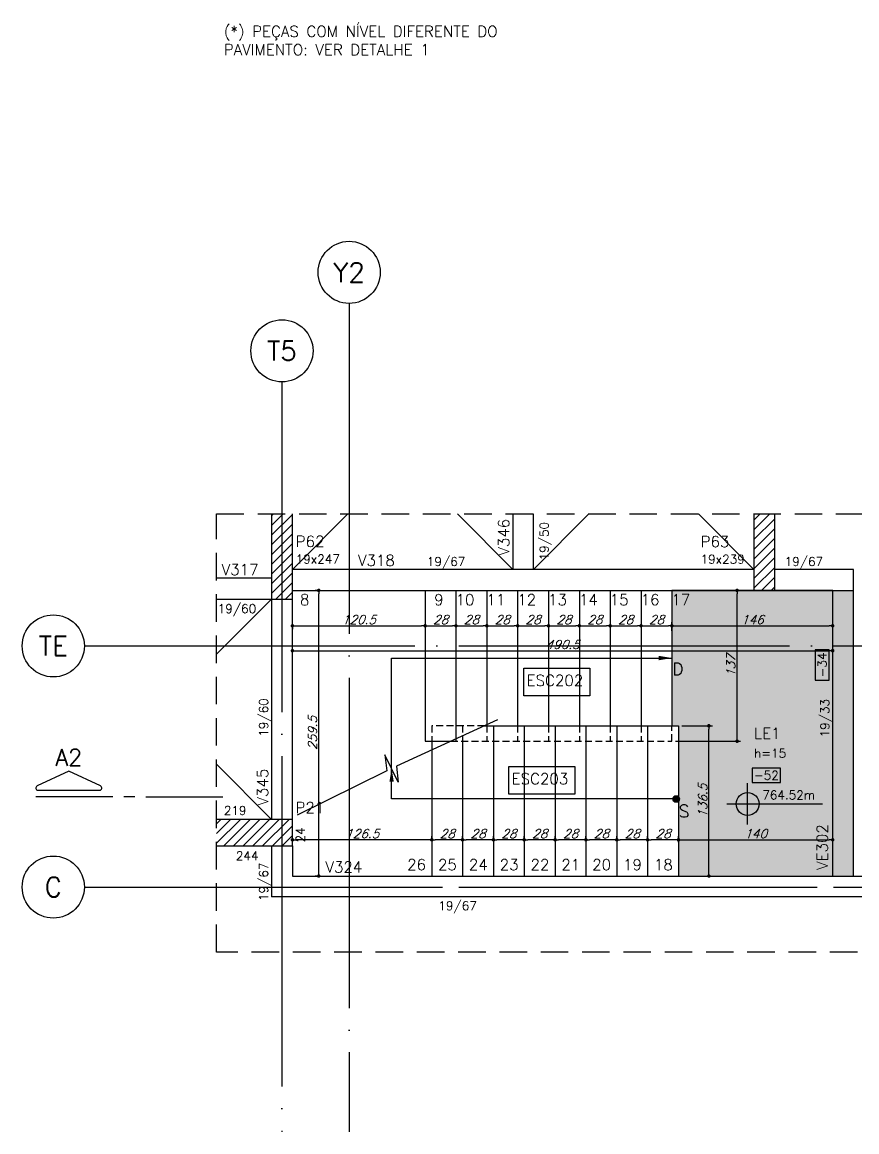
# Model space of a CAD drawing. Extents: x 0 to 6870, y 0 to 4205.
# Drawn here: x 1593 to 2351, y 2094 to 3102 of the extents above; entities that cross this region are included whole.
import ezdxf
from ezdxf.enums import TextEntityAlignment as Align

# ---------------------------------------------------------------- set-up
doc = ezdxf.new("R2010")
doc.units = 0
doc.header["$LTSCALE"] = 50
doc.header["$MEASUREMENT"] = 0
doc.linetypes.add('DASHED', pattern=[0.75, 0.5, -0.25])
doc.linetypes.add('EIXO', pattern=[6.8, 6, -0.4, 0, -0.4])
doc.layers.get('0').update_dxf_attribs({"linetype": 'CONTINUOUS'})
doc.layers.get('DEFPOINTS').update_dxf_attribs({"linetype": 'CONTINUOUS'})
for name, color, linetype in [('F-AUX', 2, 'CONTINUOUS'), ('F-AUX-RED', 1, 'CONTINUOUS'), ('F-CORTE-INDICAÇÃO', 4, 'CONTINUOUS'), ('F-COTAS', 106, 'CONTINUOUS'), ('F-DESNIVEL-7', 40, 'CONTINUOUS'), ('F-EIXO', 12, 'EIXO'), ('F-ESC NUM', 2, 'CONTINUOUS'), ('F-ESC-PROJ', 1, 'CONTINUOUS'), ('F-ESCADAS', 2, 'CONTINUOUS'), ('F-LAJES', 3, 'CONTINUOUS'), ('F-LAJES-DIM', 2, 'CONTINUOUS'), ('F-LAJES-NOME', 4, 'CONTINUOUS'), ('F-LEADER', 1, 'CONTINUOUS'), ('F-NÍVEL-PLANTA', 2, 'CONTINUOUS'), ('F-PILARES-DIM', 172, 'CONTINUOUS'), ('F-PILARES-HACH', 174, 'CONTINUOUS'), ('F-PILARES-NOME', 170, 'CONTINUOUS'), ('F-PILARES-S', 170, 'CONTINUOUS'), ('F-TABELA-NÍVEIS', 1, 'CONTINUOUS'), ('F-TEXTO', 6, 'CONTINUOUS'), ('F-TEXTO ESCADA', 2, 'CONTINUOUS'), ('F-TEXTO-YELLOW', 2, 'CONTINUOUS'), ('F-VIGAS', 3, 'CONTINUOUS'), ('F-VIGAS-DIM', 2, 'CONTINUOUS'), ('F-VIGAS-NOME', 4, 'CONTINUOUS'), ('F-VÃO', 1, 'CONTINUOUS')]:
    doc.layers.add(name, color=color, linetype=linetype)
doc.layers.add('F-DESNIVEL-4', color=7, linetype='CONTINUOUS', true_color=0xc3f1b6)
doc.styles.add('5385-ARQ-PB-BAS-PLA-TER-TORRE-A-106-TXT$0$R60-75', font='romans.shx', dxfattribs={"height": 0.1125})
doc.styles.add('CP-TEXT-INCL', font='romans.shx', dxfattribs={"oblique": 20})
doc.styles.add('MCP', font='romans.shx')
doc.styles.add('ROMANS', font='romans.shx')
doc.dimstyles.new('CP-COTAS-50', dxfattribs={"dimscale": 0.64, "dimtxt": 12.5, "dimasz": 5, "dimexe": 5, "dimexo": 5, "dimgap": 2.5, "dimtad": 1, "dimdec": 1, "dimdsep": 46, "dimtxsty": 'CP-TEXT-INCL', "dimblk1": 'DOT', "dimblk2": 'DOT', "dimsah": 1, "dimcen": 9, "dimclrd": 256, "dimclre": 256, "dimclrt": 256, "dimadec": 0, "dimazin": 0, "dimtfac": 1, "dimtdec": 1, "dimtmove": 2, "dimatfit": 3, "dimldrblk": 'DOT', "dimfxl": 5, "dimtolj": 1, "dimarcsym": 0})
pattern_1 = [(45, (324.5, -2669), (-4.4194174, 4.4194174), [])]

# ---------------------------------------------------------------- blocks, each defined once
blk = doc.blocks.new('*U12')
at = {"layer": 'F-EIXO'}
blk.add_line((0, 0), (1131.4, 0), dxfattribs=at)
at = {"layer": 'F-EIXO', "color": 2, "linetype": 'Continuous'}
blk.add_circle((-28.2, 0), 28.2, dxfattribs=at)
at = {"layer": 'F-TEXTO', "style": 'ROMANS'}
blk.add_attdef('EIXO', text='', height=17.5, dxfattribs=at).set_placement((-28.2, 0), align=Align.MIDDLE_CENTER)
blk = doc.blocks.new('*U8')
at = {"layer": 'F-EIXO'}
blk.add_line((0, 0), (0, -752.5), dxfattribs=at)
at = {"layer": 'F-EIXO', "color": 2, "linetype": 'Continuous'}
blk.add_circle((0, 28.2), 28.2, dxfattribs=at)
at = {"layer": 'F-TEXTO', "style": 'ROMANS'}
blk.add_attdef('EIXO', text='', height=17.5, rotation=360, dxfattribs=at).set_placement((0, 28.2), align=Align.MIDDLE_CENTER)
blk = doc.blocks.new('*U9')
at = {"layer": 'F-EIXO'}
blk.add_line((0, 0), (0, -681.2), dxfattribs=at)
at = {"layer": 'F-EIXO', "color": 2, "linetype": 'Continuous'}
blk.add_circle((0, 28.2), 28.2, dxfattribs=at)
at = {"layer": 'F-TEXTO', "style": 'ROMANS'}
blk.add_attdef('EIXO', text='', height=17.5, rotation=360, dxfattribs=at).set_placement((0, 28.2), align=Align.MIDDLE_CENTER)
blk = doc.blocks.new('*U10')
at = {"layer": 'F-EIXO'}
blk.add_line((0, 0), (1131.4, 0), dxfattribs=at)
at = {"layer": 'F-EIXO', "color": 2, "linetype": 'Continuous'}
blk.add_circle((-28.2, 0), 28.2, dxfattribs=at)
at = {"layer": 'F-TEXTO', "style": 'ROMANS'}
blk.add_attdef('EIXO', text='', height=17.5, dxfattribs=at).set_placement((-28.2, 0), align=Align.MIDDLE_CENTER)
blk = doc.blocks.new('*U17')
at = {"layer": 'F-CORTE-INDICAÇÃO'}
for p, q in [((-100, 0), (-170, 0)), ((-80, 0), (-90, 0)), ((-70, 0), (0, 0))]:
    blk.add_line(p, q, dxfattribs=at)
blk.add_lwpolyline([(-112, 6, 0.802585), (-111.2, 9.8), (-140, 23.3), (-168.8, 9.8, 0.802585), (-168, 6)], format="xyb", close=True, dxfattribs=at)
at = {"layer": 'F-CORTE-INDICAÇÃO', "style": 'ROMANS'}
blk.add_attdef('CORTE', text='', height=15, dxfattribs=at).set_placement((-140, 35.8), align=Align.MIDDLE_CENTER)
at = {"layer": 'F-CORTE-INDICAÇÃO', "color": 2, "style": 'ROMANS'}
blk.add_attdef('FOLHA', text='', height=12, dxfattribs=at).set_placement((-140, -10), align=Align.MIDDLE_CENTER)
blk = doc.blocks.new('_DOT')
at = {"color": 0, "linetype": 'ByBlock'}
blk.add_line((-0.5, 0), (-1, 0), dxfattribs=at)
at = {"color": 0, "linetype": 'ByBlock', "const_width": 0.5}
blk.add_lwpolyline([(-0.25, 0, 1), (0.25, 0, 1)], format="xyb", close=True, dxfattribs=at)
blk = doc.blocks.new('*D27')
at = {"layer": 'DEFPOINTS', "color": 0, "linetype": 'Continuous', "transparency": 16777216}
for p in [(2161, 2358.9), (2161, 2358.9), (2189, 2358.9)]:
    blk.add_point(p, dxfattribs=at)
at = {"layer": 'F-COTAS', "linetype": 'Continuous', "lineweight": -2, "transparency": 16777216}
for p, q in [((2161, 2358.9), (2161, 2362.1)), ((2185.8, 2358.9), (2164.2, 2358.9)), ((2189, 2358.9), (2189, 2362.1))]:
    blk.add_line(p, q, dxfattribs=at)
at = {"layer": 'F-COTAS', "linetype": 'Continuous', "lineweight": -2, "transparency": 16777216, "xscale": 3.2, "yscale": 3.2, "zscale": 3.2, "rotation": 180}
blk.add_blockref('_DOT', (2161, 2358.9), dxfattribs=at)
at = {"layer": 'F-COTAS', "linetype": 'Continuous', "lineweight": -2, "transparency": 16777216, "xscale": 3.2, "yscale": 3.2, "zscale": 3.2}
blk.add_blockref('_DOT', (2189, 2358.9), dxfattribs=at)
at = {"layer": 'F-COTAS', "linetype": 'Continuous', "transparency": 16777216, "insert": (2175, 2364.5), "char_height": 8, "attachment_point": 5, "style": 'CP-TEXT-INCL'}
blk.add_mtext('\\A1;28', dxfattribs=at)
blk = doc.blocks.new('*D28')
at = {"layer": 'DEFPOINTS', "color": 0, "linetype": 'Continuous', "transparency": 16777216}
for p in [(2133, 2358.9), (2133, 2358.9), (2161, 2358.9)]:
    blk.add_point(p, dxfattribs=at)
at = {"layer": 'F-COTAS', "linetype": 'Continuous', "lineweight": -2, "transparency": 16777216}
for p, q in [((2133, 2358.9), (2133, 2362.1)), ((2157.8, 2358.9), (2136.2, 2358.9)), ((2161, 2358.9), (2161, 2362.1))]:
    blk.add_line(p, q, dxfattribs=at)
at = {"layer": 'F-COTAS', "linetype": 'Continuous', "lineweight": -2, "transparency": 16777216, "xscale": 3.2, "yscale": 3.2, "zscale": 3.2, "rotation": 180}
blk.add_blockref('_DOT', (2133, 2358.9), dxfattribs=at)
at = {"layer": 'F-COTAS', "linetype": 'Continuous', "lineweight": -2, "transparency": 16777216, "xscale": 3.2, "yscale": 3.2, "zscale": 3.2}
blk.add_blockref('_DOT', (2161, 2358.9), dxfattribs=at)
at = {"layer": 'F-COTAS', "linetype": 'Continuous', "transparency": 16777216, "insert": (2147, 2364.5), "char_height": 8, "attachment_point": 5, "style": 'CP-TEXT-INCL'}
blk.add_mtext('\\A1;28', dxfattribs=at)
blk = doc.blocks.new('*D29')
at = {"layer": 'DEFPOINTS', "color": 0, "linetype": 'Continuous', "transparency": 16777216}
for p in [(2105, 2358.9), (2105, 2358.9), (2133, 2358.9)]:
    blk.add_point(p, dxfattribs=at)
at = {"layer": 'F-COTAS', "linetype": 'Continuous', "lineweight": -2, "transparency": 16777216}
for p, q in [((2105, 2358.9), (2105, 2362.1)), ((2129.8, 2358.9), (2108.2, 2358.9)), ((2133, 2358.9), (2133, 2362.1))]:
    blk.add_line(p, q, dxfattribs=at)
at = {"layer": 'F-COTAS', "linetype": 'Continuous', "lineweight": -2, "transparency": 16777216, "xscale": 3.2, "yscale": 3.2, "zscale": 3.2, "rotation": 180}
blk.add_blockref('_DOT', (2105, 2358.9), dxfattribs=at)
at = {"layer": 'F-COTAS', "linetype": 'Continuous', "lineweight": -2, "transparency": 16777216, "xscale": 3.2, "yscale": 3.2, "zscale": 3.2}
blk.add_blockref('_DOT', (2133, 2358.9), dxfattribs=at)
at = {"layer": 'F-COTAS', "linetype": 'Continuous', "transparency": 16777216, "insert": (2119, 2364.5), "char_height": 8, "attachment_point": 5, "style": 'CP-TEXT-INCL'}
blk.add_mtext('\\A1;28', dxfattribs=at)
blk = doc.blocks.new('*D30')
at = {"layer": 'DEFPOINTS', "color": 0, "linetype": 'Continuous', "transparency": 16777216}
for p in [(2077, 2358.9), (2077, 2358.9), (2105, 2358.9)]:
    blk.add_point(p, dxfattribs=at)
at = {"layer": 'F-COTAS', "linetype": 'Continuous', "lineweight": -2, "transparency": 16777216}
for p, q in [((2077, 2358.9), (2077, 2362.1)), ((2101.8, 2358.9), (2080.2, 2358.9)), ((2105, 2358.9), (2105, 2362.1))]:
    blk.add_line(p, q, dxfattribs=at)
at = {"layer": 'F-COTAS', "linetype": 'Continuous', "lineweight": -2, "transparency": 16777216, "xscale": 3.2, "yscale": 3.2, "zscale": 3.2, "rotation": 180}
blk.add_blockref('_DOT', (2077, 2358.9), dxfattribs=at)
at = {"layer": 'F-COTAS', "linetype": 'Continuous', "lineweight": -2, "transparency": 16777216, "xscale": 3.2, "yscale": 3.2, "zscale": 3.2}
blk.add_blockref('_DOT', (2105, 2358.9), dxfattribs=at)
at = {"layer": 'F-COTAS', "linetype": 'Continuous', "transparency": 16777216, "insert": (2091, 2364.5), "char_height": 8, "attachment_point": 5, "style": 'CP-TEXT-INCL'}
blk.add_mtext('\\A1;28', dxfattribs=at)
blk = doc.blocks.new('*D31')
at = {"layer": 'DEFPOINTS', "color": 0, "linetype": 'Continuous', "transparency": 16777216}
for p in [(2049, 2358.9), (2049, 2358.9), (2077, 2358.9)]:
    blk.add_point(p, dxfattribs=at)
at = {"layer": 'F-COTAS', "linetype": 'Continuous', "lineweight": -2, "transparency": 16777216}
for p, q in [((2049, 2358.9), (2049, 2362.1)), ((2073.8, 2358.9), (2052.2, 2358.9)), ((2077, 2358.9), (2077, 2362.1))]:
    blk.add_line(p, q, dxfattribs=at)
at = {"layer": 'F-COTAS', "linetype": 'Continuous', "lineweight": -2, "transparency": 16777216, "xscale": 3.2, "yscale": 3.2, "zscale": 3.2, "rotation": 180}
blk.add_blockref('_DOT', (2049, 2358.9), dxfattribs=at)
at = {"layer": 'F-COTAS', "linetype": 'Continuous', "lineweight": -2, "transparency": 16777216, "xscale": 3.2, "yscale": 3.2, "zscale": 3.2}
blk.add_blockref('_DOT', (2077, 2358.9), dxfattribs=at)
at = {"layer": 'F-COTAS', "linetype": 'Continuous', "transparency": 16777216, "insert": (2063, 2364.5), "char_height": 8, "attachment_point": 5, "style": 'CP-TEXT-INCL'}
blk.add_mtext('\\A1;28', dxfattribs=at)
blk = doc.blocks.new('*D32')
at = {"layer": 'DEFPOINTS', "color": 0, "linetype": 'Continuous', "transparency": 16777216}
for p in [(2021, 2358.9), (2021, 2358.9), (2049, 2358.9)]:
    blk.add_point(p, dxfattribs=at)
at = {"layer": 'F-COTAS', "linetype": 'Continuous', "lineweight": -2, "transparency": 16777216}
for p, q in [((2021, 2358.9), (2021, 2362.1)), ((2045.8, 2358.9), (2024.2, 2358.9)), ((2049, 2358.9), (2049, 2362.1))]:
    blk.add_line(p, q, dxfattribs=at)
at = {"layer": 'F-COTAS', "linetype": 'Continuous', "lineweight": -2, "transparency": 16777216, "xscale": 3.2, "yscale": 3.2, "zscale": 3.2, "rotation": 180}
blk.add_blockref('_DOT', (2021, 2358.9), dxfattribs=at)
at = {"layer": 'F-COTAS', "linetype": 'Continuous', "lineweight": -2, "transparency": 16777216, "xscale": 3.2, "yscale": 3.2, "zscale": 3.2}
blk.add_blockref('_DOT', (2049, 2358.9), dxfattribs=at)
at = {"layer": 'F-COTAS', "linetype": 'Continuous', "transparency": 16777216, "insert": (2035, 2364.5), "char_height": 8, "attachment_point": 5, "style": 'CP-TEXT-INCL'}
blk.add_mtext('\\A1;28', dxfattribs=at)
blk = doc.blocks.new('*D33')
at = {"layer": 'DEFPOINTS', "color": 0, "linetype": 'Continuous', "transparency": 16777216}
for p in [(1993, 2358.9), (1993, 2358.9), (2021, 2358.9)]:
    blk.add_point(p, dxfattribs=at)
at = {"layer": 'F-COTAS', "linetype": 'Continuous', "lineweight": -2, "transparency": 16777216}
for p, q in [((1993, 2358.9), (1993, 2362.1)), ((2017.8, 2358.9), (1996.2, 2358.9)), ((2021, 2358.9), (2021, 2362.1))]:
    blk.add_line(p, q, dxfattribs=at)
at = {"layer": 'F-COTAS', "linetype": 'Continuous', "lineweight": -2, "transparency": 16777216, "xscale": 3.2, "yscale": 3.2, "zscale": 3.2, "rotation": 180}
blk.add_blockref('_DOT', (1993, 2358.9), dxfattribs=at)
at = {"layer": 'F-COTAS', "linetype": 'Continuous', "lineweight": -2, "transparency": 16777216, "xscale": 3.2, "yscale": 3.2, "zscale": 3.2}
blk.add_blockref('_DOT', (2021, 2358.9), dxfattribs=at)
at = {"layer": 'F-COTAS', "linetype": 'Continuous', "transparency": 16777216, "insert": (2007, 2364.5), "char_height": 8, "attachment_point": 5, "style": 'CP-TEXT-INCL'}
blk.add_mtext('\\A1;28', dxfattribs=at)
blk = doc.blocks.new('*D34')
at = {"layer": 'DEFPOINTS', "color": 0, "linetype": 'Continuous', "transparency": 16777216}
for p in [(1965, 2358.9), (1965, 2358.9), (1993, 2358.9)]:
    blk.add_point(p, dxfattribs=at)
at = {"layer": 'F-COTAS', "linetype": 'Continuous', "lineweight": -2, "transparency": 16777216}
for p, q in [((1965, 2358.9), (1965, 2362.1)), ((1989.8, 2358.9), (1968.2, 2358.9)), ((1993, 2358.9), (1993, 2362.1))]:
    blk.add_line(p, q, dxfattribs=at)
at = {"layer": 'F-COTAS', "linetype": 'Continuous', "lineweight": -2, "transparency": 16777216, "xscale": 3.2, "yscale": 3.2, "zscale": 3.2, "rotation": 180}
blk.add_blockref('_DOT', (1965, 2358.9), dxfattribs=at)
at = {"layer": 'F-COTAS', "linetype": 'Continuous', "lineweight": -2, "transparency": 16777216, "xscale": 3.2, "yscale": 3.2, "zscale": 3.2}
blk.add_blockref('_DOT', (1993, 2358.9), dxfattribs=at)
at = {"layer": 'F-COTAS', "linetype": 'Continuous', "transparency": 16777216, "insert": (1979, 2364.5), "char_height": 8, "attachment_point": 5, "style": 'CP-TEXT-INCL'}
blk.add_mtext('\\A1;28', dxfattribs=at)
blk = doc.blocks.new('*D35')
at = {"layer": 'DEFPOINTS', "color": 0, "linetype": 'Continuous', "transparency": 16777216}
for p in [(1838.5, 2358.9), (1838.5, 2358.9), (1965, 2358.9)]:
    blk.add_point(p, dxfattribs=at)
at = {"layer": 'F-COTAS', "linetype": 'Continuous', "lineweight": -2, "transparency": 16777216}
for p, q in [((1838.5, 2358.9), (1838.5, 2362.1)), ((1961.8, 2358.9), (1841.7, 2358.9)), ((1965, 2358.9), (1965, 2362.1))]:
    blk.add_line(p, q, dxfattribs=at)
at = {"layer": 'F-COTAS', "linetype": 'Continuous', "lineweight": -2, "transparency": 16777216, "xscale": 3.2, "yscale": 3.2, "zscale": 3.2, "rotation": 180}
blk.add_blockref('_DOT', (1838.5, 2358.9), dxfattribs=at)
at = {"layer": 'F-COTAS', "linetype": 'Continuous', "lineweight": -2, "transparency": 16777216, "xscale": 3.2, "yscale": 3.2, "zscale": 3.2}
blk.add_blockref('_DOT', (1965, 2358.9), dxfattribs=at)
at = {"layer": 'F-COTAS', "linetype": 'Continuous', "transparency": 16777216, "insert": (1901.8, 2364.5), "char_height": 8, "attachment_point": 5, "style": 'CP-TEXT-INCL'}
blk.add_mtext('\\A1;126.5', dxfattribs=at)
blk = doc.blocks.new('*D36')
at = {"layer": 'DEFPOINTS', "color": 0, "linetype": 'Continuous', "transparency": 16777216}
for p in [(1862.4, 2585.5), (1866.6, 2585.5), (1866.6, 2326)]:
    blk.add_point(p, dxfattribs=at)
at = {"layer": 'F-COTAS', "linetype": 'Continuous', "lineweight": -2, "transparency": 16777216}
for p, q in [((1863.4, 2585.5), (1859.2, 2585.5)), ((1862.4, 2329.2), (1862.4, 2582.3)), ((1863.4, 2326), (1859.2, 2326))]:
    blk.add_line(p, q, dxfattribs=at)
at = {"layer": 'F-COTAS', "linetype": 'Continuous', "lineweight": -2, "transparency": 16777216, "xscale": 3.2, "yscale": 3.2, "zscale": 3.2}
for p, rotation in [((1862.4, 2585.5), 90), ((1862.4, 2326), 270)]:
    blk.add_blockref('_DOT', p, dxfattribs=dict(at, rotation=rotation))
at = {"layer": 'F-COTAS', "linetype": 'Continuous', "transparency": 16777216, "insert": (1856.8, 2455.8), "char_height": 8, "attachment_point": 5, "rotation": 90, "style": 'CP-TEXT-INCL'}
blk.add_mtext('\\A1;259.5', dxfattribs=at)
blk = doc.blocks.new('Nível - Planta')
at = {"layer": 'F-NÍVEL-PLANTA'}
h = blk.add_hatch(color=71, dxfattribs=at)
h.paths.add_polyline_path([(0, 0), (0, 0.26, 0.414214), (-0.26, 0)])
h.paths.add_polyline_path([(0.26, 0), (0, 0), (0, -0.26, 0.414214)])
for p, q in [((0, -0.469), (0, 0.469)), ((-0.469, 0), (1.704, 0))]:
    blk.add_line(p, q, dxfattribs=at)
blk.add_circle((0, 0), 0.26, dxfattribs=at)
at = {"layer": 'F-TEXTO', "color": 3, "style": 'MCP'}
blk.add_attdef('NÍVEL', (0.333, 0.102), '', height=0.2, dxfattribs=at)
blk = doc.blocks.new('*U20')
at = {"layer": 'F-LAJES-DIM', "color": 1}
blk.add_lwpolyline([(0, 0), (32.4, 0), (32.4, 16), (0, 16)], close=True, dxfattribs=at)
at = {"layer": 'F-LAJES-DIM', "style": 'MCP'}
blk.add_attdef('DIM', text='', height=10, dxfattribs=at).set_placement((16.2, 8), align=Align.MIDDLE_CENTER)
blk = doc.blocks.new('*U37')
at = {"layer": 'F-VIGAS-DIM', "color": 1}
blk.add_lwpolyline([(0, 0), (34.4, 0), (34.4, 16), (0, 16)], close=True, dxfattribs=at)
at = {"layer": 'F-VIGAS-DIM', "style": 'MCP'}
blk.add_attdef('DIM', text='', height=10, dxfattribs=at).set_placement((17.2, 8), align=Align.MIDDLE_CENTER)
blk = doc.blocks.new('*D38')
at = {"layer": 'DEFPOINTS', "color": 0, "linetype": 'Continuous', "transparency": 16777216}
for p in [(2329, 2358.9), (2189, 2350.6), (2329, 2350.6)]:
    blk.add_point(p, dxfattribs=at)
at = {"layer": 'F-COTAS', "linetype": 'Continuous', "lineweight": -2, "transparency": 16777216}
for p, q in [((2189, 2356.8), (2189, 2362.1)), ((2192.2, 2358.9), (2325.8, 2358.9)), ((2329, 2356.8), (2329, 2362.1))]:
    blk.add_line(p, q, dxfattribs=at)
at = {"layer": 'F-COTAS', "linetype": 'Continuous', "lineweight": -2, "transparency": 16777216, "xscale": 3.2, "yscale": 3.2, "zscale": 3.2, "rotation": 180}
blk.add_blockref('_DOT', (2189, 2358.9), dxfattribs=at)
at = {"layer": 'F-COTAS', "linetype": 'Continuous', "lineweight": -2, "transparency": 16777216, "xscale": 3.2, "yscale": 3.2, "zscale": 3.2}
blk.add_blockref('_DOT', (2329, 2358.9), dxfattribs=at)
at = {"layer": 'F-COTAS', "linetype": 'Continuous', "transparency": 16777216, "insert": (2259, 2364.5), "char_height": 8, "attachment_point": 5, "style": 'CP-TEXT-INCL'}
blk.add_mtext('\\A1;140', dxfattribs=at)
blk = doc.blocks.new('*D39')
at = {"layer": 'DEFPOINTS', "color": 0, "linetype": 'Continuous', "transparency": 16777216}
for p in [(2189, 2462.5), (2216.6, 2462.5), (2211.2, 2326)]:
    blk.add_point(p, dxfattribs=at)
at = {"layer": 'F-COTAS', "linetype": 'Continuous', "lineweight": -2, "transparency": 16777216}
for p, q in [((2192.2, 2462.5), (2219.8, 2462.5)), ((2216.6, 2329.2), (2216.6, 2459.3)), ((2214.4, 2326), (2219.8, 2326))]:
    blk.add_line(p, q, dxfattribs=at)
at = {"layer": 'F-COTAS', "linetype": 'Continuous', "lineweight": -2, "transparency": 16777216, "xscale": 3.2, "yscale": 3.2, "zscale": 3.2}
for p, rotation in [((2216.6, 2462.5), 90), ((2216.6, 2326), 270)]:
    blk.add_blockref('_DOT', p, dxfattribs=dict(at, rotation=rotation))
at = {"layer": 'F-COTAS', "linetype": 'Continuous', "transparency": 16777216, "insert": (2211, 2394.3), "char_height": 8, "attachment_point": 5, "rotation": 90, "style": 'CP-TEXT-INCL'}
blk.add_mtext('\\A1;136.5', dxfattribs=at)
blk = doc.blocks.new('*D40')
at = {"layer": 'DEFPOINTS', "color": 0, "linetype": 'Continuous', "transparency": 16777216}
for p in [(2223.7, 2585.5), (2242.2, 2585.5), (2183, 2448.5)]:
    blk.add_point(p, dxfattribs=at)
at = {"layer": 'F-COTAS', "linetype": 'Continuous', "lineweight": -2, "transparency": 16777216}
for p, q in [((2226.9, 2585.5), (2245.4, 2585.5)), ((2242.2, 2451.7), (2242.2, 2582.3)), ((2186.2, 2448.5), (2245.4, 2448.5))]:
    blk.add_line(p, q, dxfattribs=at)
at = {"layer": 'F-COTAS', "linetype": 'Continuous', "lineweight": -2, "transparency": 16777216, "xscale": 3.2, "yscale": 3.2, "zscale": 3.2}
for p, rotation in [((2242.2, 2585.5), 90), ((2242.2, 2448.5), 270)]:
    blk.add_blockref('_DOT', p, dxfattribs=dict(at, rotation=rotation))
at = {"layer": 'F-COTAS', "linetype": 'Continuous', "transparency": 16777216, "insert": (2236.6, 2517), "char_height": 8, "attachment_point": 5, "rotation": 90, "style": 'CP-TEXT-INCL'}
blk.add_mtext('\\A1;137', dxfattribs=at)
blk = doc.blocks.new('*D41')
at = {"layer": 'DEFPOINTS', "color": 0, "linetype": 'Continuous', "transparency": 16777216}
for p in [(1838.5, 2554.6), (1959, 2553.3), (1959, 2553.3)]:
    blk.add_point(p, dxfattribs=at)
at = {"layer": 'F-COTAS', "linetype": 'Continuous', "lineweight": -2, "transparency": 16777216}
for p, q in [((1838.5, 2551.4), (1838.5, 2550.1)), ((1841.7, 2553.3), (1955.8, 2553.3))]:
    blk.add_line(p, q, dxfattribs=at)
at = {"layer": 'F-COTAS', "linetype": 'Continuous', "lineweight": -2, "transparency": 16777216, "xscale": 3.2, "yscale": 3.2, "zscale": 3.2, "rotation": 180}
blk.add_blockref('_DOT', (1838.5, 2553.3), dxfattribs=at)
at = {"layer": 'F-COTAS', "linetype": 'Continuous', "lineweight": -2, "transparency": 16777216, "xscale": 3.2, "yscale": 3.2, "zscale": 3.2}
blk.add_blockref('_DOT', (1959, 2553.3), dxfattribs=at)
at = {"layer": 'F-COTAS', "linetype": 'Continuous', "transparency": 16777216, "insert": (1898.8, 2558.9), "char_height": 8, "attachment_point": 5, "style": 'CP-TEXT-INCL'}
blk.add_mtext('\\A1;120.5', dxfattribs=at)
blk = doc.blocks.new('*D42')
at = {"layer": 'DEFPOINTS', "color": 0, "linetype": 'Continuous', "transparency": 16777216}
for p in [(1959, 2554.6), (1987, 2553.3), (1987, 2553.3)]:
    blk.add_point(p, dxfattribs=at)
at = {"layer": 'F-COTAS', "linetype": 'Continuous', "lineweight": -2, "transparency": 16777216}
for p, q in [((1959, 2551.4), (1959, 2550.1)), ((1962.2, 2553.3), (1983.8, 2553.3))]:
    blk.add_line(p, q, dxfattribs=at)
at = {"layer": 'F-COTAS', "linetype": 'Continuous', "lineweight": -2, "transparency": 16777216, "xscale": 3.2, "yscale": 3.2, "zscale": 3.2, "rotation": 180}
blk.add_blockref('_DOT', (1959, 2553.3), dxfattribs=at)
at = {"layer": 'F-COTAS', "linetype": 'Continuous', "lineweight": -2, "transparency": 16777216, "xscale": 3.2, "yscale": 3.2, "zscale": 3.2}
blk.add_blockref('_DOT', (1987, 2553.3), dxfattribs=at)
at = {"layer": 'F-COTAS', "linetype": 'Continuous', "transparency": 16777216, "insert": (1973, 2558.9), "char_height": 8, "attachment_point": 5, "style": 'CP-TEXT-INCL'}
blk.add_mtext('\\A1;28', dxfattribs=at)
blk = doc.blocks.new('*D43')
at = {"layer": 'DEFPOINTS', "color": 0, "linetype": 'Continuous', "transparency": 16777216}
for p in [(1987, 2554.6), (2015, 2553.3), (2015, 2553.3)]:
    blk.add_point(p, dxfattribs=at)
at = {"layer": 'F-COTAS', "linetype": 'Continuous', "lineweight": -2, "transparency": 16777216}
for p, q in [((1987, 2551.4), (1987, 2550.1)), ((1990.2, 2553.3), (2011.8, 2553.3))]:
    blk.add_line(p, q, dxfattribs=at)
at = {"layer": 'F-COTAS', "linetype": 'Continuous', "lineweight": -2, "transparency": 16777216, "xscale": 3.2, "yscale": 3.2, "zscale": 3.2, "rotation": 180}
blk.add_blockref('_DOT', (1987, 2553.3), dxfattribs=at)
at = {"layer": 'F-COTAS', "linetype": 'Continuous', "lineweight": -2, "transparency": 16777216, "xscale": 3.2, "yscale": 3.2, "zscale": 3.2}
blk.add_blockref('_DOT', (2015, 2553.3), dxfattribs=at)
at = {"layer": 'F-COTAS', "linetype": 'Continuous', "transparency": 16777216, "insert": (2001, 2558.9), "char_height": 8, "attachment_point": 5, "style": 'CP-TEXT-INCL'}
blk.add_mtext('\\A1;28', dxfattribs=at)
blk = doc.blocks.new('*D44')
at = {"layer": 'DEFPOINTS', "color": 0, "linetype": 'Continuous', "transparency": 16777216}
for p in [(2015, 2554.6), (2043, 2553.3), (2043, 2553.3)]:
    blk.add_point(p, dxfattribs=at)
at = {"layer": 'F-COTAS', "linetype": 'Continuous', "lineweight": -2, "transparency": 16777216}
for p, q in [((2015, 2551.4), (2015, 2550.1)), ((2018.2, 2553.3), (2039.8, 2553.3))]:
    blk.add_line(p, q, dxfattribs=at)
at = {"layer": 'F-COTAS', "linetype": 'Continuous', "lineweight": -2, "transparency": 16777216, "xscale": 3.2, "yscale": 3.2, "zscale": 3.2, "rotation": 180}
blk.add_blockref('_DOT', (2015, 2553.3), dxfattribs=at)
at = {"layer": 'F-COTAS', "linetype": 'Continuous', "lineweight": -2, "transparency": 16777216, "xscale": 3.2, "yscale": 3.2, "zscale": 3.2}
blk.add_blockref('_DOT', (2043, 2553.3), dxfattribs=at)
at = {"layer": 'F-COTAS', "linetype": 'Continuous', "transparency": 16777216, "insert": (2029, 2558.9), "char_height": 8, "attachment_point": 5, "style": 'CP-TEXT-INCL'}
blk.add_mtext('\\A1;28', dxfattribs=at)
blk = doc.blocks.new('*D45')
at = {"layer": 'DEFPOINTS', "color": 0, "linetype": 'Continuous', "transparency": 16777216}
for p in [(2043, 2554.6), (2071, 2553.3), (2071, 2553.3)]:
    blk.add_point(p, dxfattribs=at)
at = {"layer": 'F-COTAS', "linetype": 'Continuous', "lineweight": -2, "transparency": 16777216}
for p, q in [((2043, 2551.4), (2043, 2550.1)), ((2046.2, 2553.3), (2067.8, 2553.3))]:
    blk.add_line(p, q, dxfattribs=at)
at = {"layer": 'F-COTAS', "linetype": 'Continuous', "lineweight": -2, "transparency": 16777216, "xscale": 3.2, "yscale": 3.2, "zscale": 3.2, "rotation": 180}
blk.add_blockref('_DOT', (2043, 2553.3), dxfattribs=at)
at = {"layer": 'F-COTAS', "linetype": 'Continuous', "lineweight": -2, "transparency": 16777216, "xscale": 3.2, "yscale": 3.2, "zscale": 3.2}
blk.add_blockref('_DOT', (2071, 2553.3), dxfattribs=at)
at = {"layer": 'F-COTAS', "linetype": 'Continuous', "transparency": 16777216, "insert": (2057, 2558.9), "char_height": 8, "attachment_point": 5, "style": 'CP-TEXT-INCL'}
blk.add_mtext('\\A1;28', dxfattribs=at)
blk = doc.blocks.new('*D46')
at = {"layer": 'DEFPOINTS', "color": 0, "linetype": 'Continuous', "transparency": 16777216}
for p in [(2071, 2554.6), (2099, 2553.3), (2099, 2553.3)]:
    blk.add_point(p, dxfattribs=at)
at = {"layer": 'F-COTAS', "linetype": 'Continuous', "lineweight": -2, "transparency": 16777216}
for p, q in [((2071, 2551.4), (2071, 2550.1)), ((2074.2, 2553.3), (2095.8, 2553.3))]:
    blk.add_line(p, q, dxfattribs=at)
at = {"layer": 'F-COTAS', "linetype": 'Continuous', "lineweight": -2, "transparency": 16777216, "xscale": 3.2, "yscale": 3.2, "zscale": 3.2, "rotation": 180}
blk.add_blockref('_DOT', (2071, 2553.3), dxfattribs=at)
at = {"layer": 'F-COTAS', "linetype": 'Continuous', "lineweight": -2, "transparency": 16777216, "xscale": 3.2, "yscale": 3.2, "zscale": 3.2}
blk.add_blockref('_DOT', (2099, 2553.3), dxfattribs=at)
at = {"layer": 'F-COTAS', "linetype": 'Continuous', "transparency": 16777216, "insert": (2085, 2558.9), "char_height": 8, "attachment_point": 5, "style": 'CP-TEXT-INCL'}
blk.add_mtext('\\A1;28', dxfattribs=at)
blk = doc.blocks.new('*D47')
at = {"layer": 'DEFPOINTS', "color": 0, "linetype": 'Continuous', "transparency": 16777216}
for p in [(2099, 2554.6), (2127, 2553.3), (2127, 2553.3)]:
    blk.add_point(p, dxfattribs=at)
at = {"layer": 'F-COTAS', "linetype": 'Continuous', "lineweight": -2, "transparency": 16777216}
for p, q in [((2099, 2551.4), (2099, 2550.1)), ((2102.2, 2553.3), (2123.8, 2553.3))]:
    blk.add_line(p, q, dxfattribs=at)
at = {"layer": 'F-COTAS', "linetype": 'Continuous', "lineweight": -2, "transparency": 16777216, "xscale": 3.2, "yscale": 3.2, "zscale": 3.2, "rotation": 180}
blk.add_blockref('_DOT', (2099, 2553.3), dxfattribs=at)
at = {"layer": 'F-COTAS', "linetype": 'Continuous', "lineweight": -2, "transparency": 16777216, "xscale": 3.2, "yscale": 3.2, "zscale": 3.2}
blk.add_blockref('_DOT', (2127, 2553.3), dxfattribs=at)
at = {"layer": 'F-COTAS', "linetype": 'Continuous', "transparency": 16777216, "insert": (2113, 2558.9), "char_height": 8, "attachment_point": 5, "style": 'CP-TEXT-INCL'}
blk.add_mtext('\\A1;28', dxfattribs=at)
blk = doc.blocks.new('*D48')
at = {"layer": 'DEFPOINTS', "color": 0, "linetype": 'Continuous', "transparency": 16777216}
for p in [(2127, 2554.6), (2155, 2553.3), (2155, 2553.3)]:
    blk.add_point(p, dxfattribs=at)
at = {"layer": 'F-COTAS', "linetype": 'Continuous', "lineweight": -2, "transparency": 16777216}
for p, q in [((2127, 2551.4), (2127, 2550.1)), ((2130.2, 2553.3), (2151.8, 2553.3))]:
    blk.add_line(p, q, dxfattribs=at)
at = {"layer": 'F-COTAS', "linetype": 'Continuous', "lineweight": -2, "transparency": 16777216, "xscale": 3.2, "yscale": 3.2, "zscale": 3.2, "rotation": 180}
blk.add_blockref('_DOT', (2127, 2553.3), dxfattribs=at)
at = {"layer": 'F-COTAS', "linetype": 'Continuous', "lineweight": -2, "transparency": 16777216, "xscale": 3.2, "yscale": 3.2, "zscale": 3.2}
blk.add_blockref('_DOT', (2155, 2553.3), dxfattribs=at)
at = {"layer": 'F-COTAS', "linetype": 'Continuous', "transparency": 16777216, "insert": (2141, 2558.9), "char_height": 8, "attachment_point": 5, "style": 'CP-TEXT-INCL'}
blk.add_mtext('\\A1;28', dxfattribs=at)
blk = doc.blocks.new('*D49')
at = {"layer": 'DEFPOINTS', "color": 0, "linetype": 'Continuous', "transparency": 16777216}
for p in [(2155, 2554.6), (2183, 2553.3), (2183, 2553.3)]:
    blk.add_point(p, dxfattribs=at)
at = {"layer": 'F-COTAS', "linetype": 'Continuous', "lineweight": -2, "transparency": 16777216}
for p, q in [((2155, 2551.4), (2155, 2550.1)), ((2158.2, 2553.3), (2179.8, 2553.3))]:
    blk.add_line(p, q, dxfattribs=at)
at = {"layer": 'F-COTAS', "linetype": 'Continuous', "lineweight": -2, "transparency": 16777216, "xscale": 3.2, "yscale": 3.2, "zscale": 3.2, "rotation": 180}
blk.add_blockref('_DOT', (2155, 2553.3), dxfattribs=at)
at = {"layer": 'F-COTAS', "linetype": 'Continuous', "lineweight": -2, "transparency": 16777216, "xscale": 3.2, "yscale": 3.2, "zscale": 3.2}
blk.add_blockref('_DOT', (2183, 2553.3), dxfattribs=at)
at = {"layer": 'F-COTAS', "linetype": 'Continuous', "transparency": 16777216, "insert": (2169, 2558.9), "char_height": 8, "attachment_point": 5, "style": 'CP-TEXT-INCL'}
blk.add_mtext('\\A1;28', dxfattribs=at)
blk = doc.blocks.new('*D50')
at = {"layer": 'DEFPOINTS', "color": 0, "linetype": 'Continuous', "transparency": 16777216}
for p in [(2329, 2553.3), (2183, 2545.5), (2329, 2545.5)]:
    blk.add_point(p, dxfattribs=at)
at = {"layer": 'F-COTAS', "linetype": 'Continuous', "lineweight": -2, "transparency": 16777216}
for p, q in [((2183, 2548.7), (2183, 2556.5)), ((2186.2, 2553.3), (2325.8, 2553.3)), ((2329, 2548.7), (2329, 2556.5))]:
    blk.add_line(p, q, dxfattribs=at)
at = {"layer": 'F-COTAS', "linetype": 'Continuous', "lineweight": -2, "transparency": 16777216, "xscale": 3.2, "yscale": 3.2, "zscale": 3.2, "rotation": 180}
blk.add_blockref('_DOT', (2183, 2553.3), dxfattribs=at)
at = {"layer": 'F-COTAS', "linetype": 'Continuous', "lineweight": -2, "transparency": 16777216, "xscale": 3.2, "yscale": 3.2, "zscale": 3.2}
blk.add_blockref('_DOT', (2329, 2553.3), dxfattribs=at)
at = {"layer": 'F-COTAS', "linetype": 'Continuous', "transparency": 16777216, "insert": (2256, 2558.9), "char_height": 8, "attachment_point": 5, "style": 'CP-TEXT-INCL'}
blk.add_mtext('\\A1;146', dxfattribs=at)
blk = doc.blocks.new('*D62')
at = {"layer": 'DEFPOINTS', "color": 0, "linetype": 'Continuous', "transparency": 16777216}
for p in [(2329, 2530.7), (1838.5, 2525.8), (2329, 2525.8)]:
    blk.add_point(p, dxfattribs=at)
at = {"layer": 'F-COTAS', "linetype": 'Continuous', "lineweight": -2, "transparency": 16777216}
for p, q in [((1838.5, 2529), (1838.5, 2533.9)), ((1841.7, 2530.7), (2325.8, 2530.7)), ((2329, 2529), (2329, 2533.9))]:
    blk.add_line(p, q, dxfattribs=at)
at = {"layer": 'F-COTAS', "linetype": 'Continuous', "lineweight": -2, "transparency": 16777216, "xscale": 3.2, "yscale": 3.2, "zscale": 3.2, "rotation": 180}
blk.add_blockref('_DOT', (1838.5, 2530.7), dxfattribs=at)
at = {"layer": 'F-COTAS', "linetype": 'Continuous', "lineweight": -2, "transparency": 16777216, "xscale": 3.2, "yscale": 3.2, "zscale": 3.2}
blk.add_blockref('_DOT', (2329, 2530.7), dxfattribs=at)
at = {"layer": 'F-COTAS', "linetype": 'Continuous', "transparency": 16777216, "insert": (2083.8, 2536.3), "char_height": 8, "attachment_point": 5, "style": 'CP-TEXT-INCL'}
blk.add_mtext('\\A1;490.5', dxfattribs=at)

msp = doc.modelspace()

# ---------------------------------------------------------------- hatches: boundary and pattern name
at = {"layer": 'F-AUX'}
h = msp.add_hatch(color=1, dxfattribs=at)
edge = h.paths.add_edge_path()
edge.add_arc((2187, 2396), 3, 0, 360)
at = {"layer": 'F-DESNIVEL-4', "linetype": 'Continuous'}
h = msp.add_hatch(color=256, dxfattribs=at)
h.dxf.hatch_style = 1
h.paths.add_polyline_path([(2183, 2462.5), (2189, 2462.5), (2189, 2326), (2329, 2326), (2329, 2585.5), (2183, 2585.5)])
at = {"layer": 'F-DESNIVEL-7', "linetype": 'Continuous'}
h = msp.add_hatch(color=256, dxfattribs=at)
h.dxf.hatch_style = 1
h.paths.add_polyline_path([(2348, 2585.5), (2329, 2585.5), (2329, 2326), (2334, 2326), (2348, 2326)])
at = {"layer": 'F-PILARES-HACH', "linetype": 'Continuous'}
h = msp.add_hatch(dxfattribs=at)
h.set_pattern_fill('ANSI31', color=256, scale=50, style=0)
h.set_pattern_definition(pattern_1)
h.paths.add_polyline_path([(1838.5, 2655), (1819.5, 2655), (1819.5, 2577.5), (1838.5, 2577.5)])
h = msp.add_hatch(dxfattribs=at)
h.set_pattern_fill('ANSI31', color=256, scale=50, style=0)
h.set_pattern_definition(pattern_1)
h.paths.add_polyline_path([(2276.5, 2655), (2257.5, 2655), (2257.5, 2585.5), (2276.5, 2585.5)])
h = msp.add_hatch(dxfattribs=at)
h.set_pattern_fill('ANSI31', color=256, scale=50, style=0)
h.set_pattern_definition(pattern_1)
h.paths.add_polyline_path([(1769.5, 2377.5), (1769.5, 2353.5), (1838.5, 2353.5), (1838.5, 2377.5)])

# ---------------------------------------------------------------- linework, layer by layer
at = {"layer": 'F-AUX', "color": 1}
msp.add_circle((2187, 2396), 3, dxfattribs=at)
at = {"layer": 'F-AUX-RED', "color": 1, "linetype": 'DASHED'}
msp.add_lwpolyline([(1769.5, 2257), (1769.5, 2655), (2614, 2655), (2614, 2257), (1769.5, 2257)], dxfattribs=at)
at = {"layer": 'F-AUX-RED'}
msp.add_lwpolyline([(2187, 2396), (1928.57, 2396), (1928.57, 2524), (2183, 2524)], dxfattribs=at)
for points in [[(2171, 2522), (2183, 2524), (2171, 2526)], [(1930.57, 2411.66), (1928.57, 2423.66), (1926.57, 2411.66)]]:
    msp.add_solid(points, dxfattribs=at)
at = {"layer": 'F-EIXO'}
msp.add_line((1674.79, 2316), (2780.96, 2316), dxfattribs=at)
at = {"layer": 'F-ESC-PROJ', "linetype": 'DASHED', "ltscale": 0.25}
for points in [[(2012.84, 2462.5), (1965, 2462.5), (1965, 2448.5)], [(1993, 2462.5), (1993, 2453.39)], [(2015, 2462.5), (2015, 2448.5)], [(2043, 2462.5), (2043, 2448.5)], [(2071, 2462.5), (2071, 2448.5)], [(2099, 2462.5), (2099, 2448.5)], [(2127, 2462.5), (2127, 2448.5)], [(2155, 2462.5), (2155, 2448.5)], [(2183, 2448.5), (2183, 2462.5)], [(1987, 2450.64), (1987, 2448.5)], [(1982.34, 2448.5), (2183, 2448.5)]]:
    msp.add_lwpolyline(points, dxfattribs=at)
at = {"layer": 'F-ESCADAS', "linetype": 'Continuous'}
for points in [[(1959, 2585.5), (1959, 2448.5)], [(1987, 2585.5), (1987, 2450.64)], [(2015, 2585.5), (2015, 2462.5)], [(2043, 2585.5), (2043, 2462.5)], [(2071, 2585.5), (2071, 2462.5)], [(2099, 2585.5), (2099, 2462.5)], [(2127, 2585.5), (2127, 2462.5)], [(2155, 2585.5), (2155, 2462.5)], [(2183, 2585.5), (2183, 2462.5)], [(2012.84, 2462.5), (2183, 2462.5)], [(2021, 2462.5), (2021, 2326)], [(2049, 2462.5), (2049, 2326)], [(2077, 2462.5), (2077, 2326)], [(2105, 2462.5), (2105, 2326)], [(2133, 2462.5), (2133, 2326)], [(2161, 2462.5), (2161, 2326)], [(2189, 2462.5), (2189, 2326)], [(1993, 2453.39), (1993, 2326)], [(1959, 2448.5), (1982.34, 2448.5)], [(1965, 2448.5), (1965, 2440.54)], [(1965, 2440.54), (1965, 2326)]]:
    msp.add_lwpolyline(points, dxfattribs=at)
at = {"layer": 'F-LAJES', "linetype": 'Continuous'}
msp.add_lwpolyline([(2329, 2326), (2329, 2585.5), (2183, 2585.5), (2183, 2462.5), (2189, 2462.5), (2189, 2326), (2329, 2326)], dxfattribs=at)
at = {"layer": 'F-LEADER'}
msp.add_lwpolyline([(2024.56, 2467.88), (1933.05, 2425.88), (1934.66, 2411.35), (1922.48, 2435.97), (1924.09, 2421.44), (1842.68, 2381.19)], dxfattribs=at)
at = {"layer": 'F-PILARES-S', "linetype": 'Continuous'}
for points in [[(1819.5, 2577.5), (1838.5, 2577.5), (1838.5, 2655)], [(1819.5, 2655), (1819.5, 2577.5)], [(2257.5, 2585.5), (2276.5, 2585.5), (2276.5, 2655)], [(2257.5, 2655), (2257.5, 2585.5)], [(1769.5, 2353.5), (1838.5, 2353.5), (1838.5, 2377.5), (1769.5, 2377.5)]]:
    msp.add_lwpolyline(points, dxfattribs=at)
at = {"layer": 'F-TEXTO ESCADA', "color": 1}
for points in [[(2048.57, 2489.7), (2048.57, 2514.7), (2108.57, 2514.7), (2108.57, 2489.7), (2048.57, 2489.7)], [(2034.94, 2400.37), (2034.94, 2425.37), (2094.94, 2425.37), (2094.94, 2400.37), (2034.94, 2400.37)]]:
    msp.add_lwpolyline(points, dxfattribs=at)
at = {"layer": 'F-VIGAS'}
for p, q in [((2348, 2604.5), (2276.5, 2604.5)), ((2348, 2326), (2348, 2604.5)), ((2329, 2326), (2329, 2585.5))]:
    msp.add_line(p, q, dxfattribs=at)
for points in [[(2038.5, 2655), (2038.5, 2604.5)], [(2057.5, 2604.5), (2057.5, 2655)], [(2038.5, 2604.5), (1838.5, 2604.5)], [(2057.5, 2604.5), (2038.5, 2604.5)], [(2257.5, 2604.5), (2057.5, 2604.5)], [(1819.5, 2596.5), (1769.5, 2596.5)], [(1838.5, 2585.5), (2048, 2585.5)], [(2048, 2585.5), (2257.5, 2585.5)], [(1769.5, 2577.5), (1819.5, 2577.5)], [(1819.5, 2577.5), (1819.5, 2377.5)], [(1838.5, 2377.5), (1838.5, 2577.5)]]:
    msp.add_lwpolyline(points, dxfattribs=at)
at = {"layer": 'F-VIGAS', "linetype": 'Continuous'}
for points in [[(2276.5, 2585.5), (2348, 2585.5)], [(1819.5, 2353.5), (1819.5, 2307)], [(1838.5, 2353.5), (1838.5, 2326), (2334, 2326)], [(2334, 2326), (2539, 2326)], [(2539, 2307), (1819.5, 2307)]]:
    msp.add_lwpolyline(points, dxfattribs=at)
at = {"layer": 'F-VÃO'}
for p, q in [((1838.5, 2604.5), (1888.75, 2655)), ((1988.25, 2655), (2038.5, 2604.5)), ((2057.5, 2604.5), (2107.75, 2655)), ((2207.25, 2655), (2257.5, 2604.5)), ((1769.5, 2527.5), (1819.5, 2577.5)), ((1769.5, 2427.5), (1819.5, 2377.5))]:
    msp.add_line(p, q, dxfattribs=at)

# ---------------------------------------------------------------- block references
at = {"layer": 'F-CORTE-INDICAÇÃO', "linetype": 'Continuous'}
ref = msp.add_blockref('*U17', (1775.49, 2397.99), dxfattribs=at)
ref.add_attrib('CORTE', 'A2', dxfattribs={"height": 15, "style": 'ROMANS'}).set_placement((1635.49, 2433.75), align=Align.MIDDLE_CENTER)
at = {"layer": 'F-EIXO', "linetype": 'Continuous'}
for name, p, values in [('*U8', (1890, 2846.13), {'EIXO': 'Y2'}), ('*U9', (1829, 2774.89), {'EIXO': 'T5'}), ('*U10', (1649.61, 2535), {'EIXO': 'TE'}), ('*U12', (1649.61, 2316), {'EIXO': 'C'})]:
    msp.add_blockref(name, p, dxfattribs=at).add_auto_attribs(values)
at = {"layer": 'F-LAJES-DIM', "linetype": 'Continuous', "xscale": 0.8, "yscale": 0.8, "zscale": 0.8}
msp.add_blockref('*U20', (2255.82, 2411.07), dxfattribs=at).add_auto_attribs({'DIM': '-52'})
at = {"layer": 'F-NÍVEL-PLANTA', "linetype": 'Continuous', "xscale": 40, "yscale": 40, "zscale": 40}
msp.add_blockref('Nível - Planta', (2251.74, 2391.52), dxfattribs=at).add_auto_attribs({'NÍVEL': '764.52m'})
at = {"layer": 'F-VIGAS-DIM', "linetype": 'Continuous', "xscale": 0.8, "yscale": 0.8, "zscale": 0.8, "rotation": 90}
msp.add_blockref('*U37', (2325.88, 2503.91), dxfattribs=at).add_auto_attribs({'DIM': '-34'})

# ---------------------------------------------------------------- texts
at = {"layer": 'F-ESC NUM', "char_height": 10, "width": 122.7592, "attachment_point": 9, "style": '5385-ARQ-PB-BAS-PLA-TER-TORRE-A-106-TXT$0$R60-75'}
for s, insert in [('8', (1853.9, 2571.98)), ('9', (1975.77, 2571.98)), ('10', (2003.77, 2571.98)), ('11', (2031.77, 2571.98)), ('12', (2059.77, 2571.98)), ('13', (2087.77, 2571.98)), ('14', (2115.77, 2571.98)), ('15', (2143.77, 2571.98)), ('16', (2171.77, 2571.98)), ('17', (2199.77, 2571.98)), ('26', (1959.82, 2331.32)), ('25', (1987.82, 2331.32)), ('24', (2015.82, 2331.32)), ('23', (2043.82, 2331.32)), ('22', (2071.82, 2331.32)), ('21', (2099.82, 2331.32)), ('20', (2127.82, 2331.32)), ('19', (2155.82, 2331.32)), ('18', (2183.82, 2331.32))]:
    msp.add_mtext(s, dxfattribs=dict(at, insert=insert))
at = {"layer": 'F-LAJES-DIM', "linetype": 'Continuous', "style": 'MCP'}
msp.add_text('h=15', height=8, dxfattribs=at).set_placement((2257.66, 2433.58))
at = {"layer": 'F-LAJES-NOME', "linetype": 'Continuous', "style": 'MCP'}
msp.add_text('LE1', height=10, dxfattribs=at).set_placement((2257.66, 2450.58))
at = {"layer": 'F-PILARES-DIM', "linetype": 'Continuous', "style": 'ROMANS'}
for s, p in [('19x247', (1841.51, 2609.92)), ('19x239', (2209.08, 2609.74)), ('219', (1776.26, 2381.53)), ('244', (1787.17, 2340.33))]:
    msp.add_text(s, height=8, dxfattribs=at).set_placement(p)
msp.add_text('24', height=8, rotation=90, dxfattribs=at).set_placement((1849.75, 2356.5))
at = {"layer": 'F-PILARES-NOME', "linetype": 'Continuous', "style": 'ROMANS'}
for s, p in [('P62', (1841.51, 2624.92)), ('P63', (2209.08, 2624.74)), ('P21', (1841.27, 2383.17))]:
    msp.add_text(s, height=10, dxfattribs=at).set_placement(p)
at = {"layer": 'F-TABELA-NÍVEIS', "color": 2, "insert": (1776.23, 3098.24), "char_height": 10, "width": 276.9593, "attachment_point": 1, "style": 'MCP'}
msp.add_mtext('(*) PEÇAS COM NÍVEL DIFERENTE DO PAVIMENTO: VER DETALHE 1', dxfattribs=at)
at = {"layer": 'F-TEXTO ESCADA', "style": 'ROMANS'}
for s, p in [('ESC202', (2051.15, 2498.66)), ('ESC203', (2037.52, 2409.32))]:
    msp.add_text(s, height=10, dxfattribs=at).set_placement(p)
at = {"layer": 'F-TEXTO-YELLOW', "char_height": 11.25, "width": 61.3796, "attachment_point": 9, "style": '5385-ARQ-PB-BAS-PLA-TER-TORRE-A-106-TXT$0$R60-75'}
for s, insert in [('D', (2193.46, 2508.38)), ('S', (2198.87, 2379.36))]:
    msp.add_mtext(s, dxfattribs=dict(at, insert=insert))
at = {"layer": 'F-VIGAS-DIM', "linetype": 'Continuous', "style": 'ROMANS'}
for s, p in [('19/50', (2071.1, 2612.69)), ('19/60', (1816.38, 2452.5)), ('19/33', (2325.88, 2451.88)), ('19/67', (1816.38, 2303.29))]:
    msp.add_text(s, height=8, rotation=90, dxfattribs=at).set_placement(p)
at = {"layer": 'F-VIGAS-DIM', "linetype": 'Continuous'}
for s, style, p in [('19/67', 'ROMANS', (1960.55, 2607.63)), ('19/67', 'ROMANS', (2285.36, 2607.63)), ('19/60', 'ROMANS', (1770.66, 2564.85)), ('19/67', 'MCP', (1970.98, 2295))]:
    msp.add_text(s, height=8, dxfattribs=dict(at, style=style)).set_placement(p)
at = {"layer": 'F-VIGAS-NOME', "linetype": 'Continuous'}
for s, style, p in [('V346', 'ROMANS', (2035.38, 2617)), ('V345', 'ROMANS', (1816.38, 2390)), ('VE302', 'MCP', (2324.49, 2331.52))]:
    msp.add_text(s, height=10, rotation=90, dxfattribs=dict(at, style=style)).set_placement(p)
at = {"layer": 'F-VIGAS-NOME', "linetype": 'Continuous', "style": 'ROMANS'}
for s, p in [('V318', (1898.05, 2607.63)), ('V317', (1774.33, 2599.39)), ('V324', (1868.53, 2329.13))]:
    msp.add_text(s, height=10, dxfattribs=at).set_placement(p)

# ---------------------------------------------------------------- dimensions: what is measured, and where the dimension line sits
at = {"layer": 'F-COTAS', "linetype": 'Continuous'}
for base, p1, p2, picture, middle in [((1862.44, 2585.5), (1866.61, 2326), (1866.61, 2585.5), '*D36', (1856.84, 2455.75)), ((2242.23, 2585.5), (2183, 2448.5), (2223.71, 2585.5), '*D40', (2236.63, 2517)), ((2216.63, 2462.5), (2211.18, 2326), (2189, 2462.5), '*D39', (2211.03, 2394.25))]:
    dim = msp.add_linear_dim(base=base, p1=p1, p2=p2, angle=90, dimstyle='CP-COTAS-50', dxfattribs=at)
    dim.commit()
    dim.dimension.update_dxf_attribs({"geometry": picture, "text_midpoint": middle})
for base, p1, p2, picture, middle in [((1959, 2553.26), (1838.5, 2554.62), (1959, 2553.26), '*D41', (1898.75, 2558.86)), ((1987, 2553.26), (1959, 2554.62), (1987, 2553.26), '*D42', (1973, 2558.86)), ((2015, 2553.26), (1987, 2554.62), (2015, 2553.26), '*D43', (2001, 2558.86)), ((2043, 2553.26), (2015, 2554.62), (2043, 2553.26), '*D44', (2029, 2558.86)), ((2071, 2553.26), (2043, 2554.62), (2071, 2553.26), '*D45', (2057, 2558.86)), ((2099, 2553.26), (2071, 2554.62), (2099, 2553.26), '*D46', (2085, 2558.86)), ((2127, 2553.26), (2099, 2554.62), (2127, 2553.26), '*D47', (2113, 2558.86)), ((2155, 2553.26), (2127, 2554.62), (2155, 2553.26), '*D48', (2141, 2558.86)), ((2183, 2553.26), (2155, 2554.62), (2183, 2553.26), '*D49', (2169, 2558.86)), ((2329, 2553.26), (2183, 2545.47), (2329, 2545.47), '*D50', (2256, 2558.86)), ((2329, 2530.66), (1838.5, 2525.79), (2329, 2525.79), '*D62', (2083.75, 2536.26))]:
    dim = msp.add_linear_dim(base=base, p1=p1, p2=p2, dimstyle='CP-COTAS-50', dxfattribs=at)
    dim.commit()
    dim.dimension.update_dxf_attribs({"geometry": picture, "text_midpoint": middle})
for base, p1, p2, picture, middle in [((1838.5, 2358.87), (1965, 2358.87), (1838.5, 2358.87), '*D35', (1901.75, 2364.47)), ((1965, 2358.87), (1993, 2358.87), (1965, 2358.87), '*D34', (1979, 2364.47)), ((1993, 2358.87), (2021, 2358.87), (1993, 2358.87), '*D33', (2007, 2364.47)), ((2021, 2358.87), (2049, 2358.87), (2021, 2358.87), '*D32', (2035, 2364.47)), ((2049, 2358.87), (2077, 2358.87), (2049, 2358.87), '*D31', (2063, 2364.47)), ((2077, 2358.87), (2105, 2358.87), (2077, 2358.87), '*D30', (2091, 2364.47)), ((2105, 2358.87), (2133, 2358.87), (2105, 2358.87), '*D29', (2119, 2364.47)), ((2133, 2358.87), (2161, 2358.87), (2133, 2358.87), '*D28', (2147, 2364.47)), ((2161, 2358.87), (2189, 2358.87), (2161, 2358.87), '*D27', (2175, 2364.47)), ((2329, 2358.87), (2189, 2350.65), (2329, 2350.65), '*D38', (2259, 2364.47))]:
    dim = msp.add_linear_dim(base=base, p1=p1, p2=p2, dimstyle='CP-COTAS-50', override={"dimfxl": 3.28084, "dimfxlon": 1, "dimarcsym": 2}, dxfattribs=at)
    dim.commit()
    dim.dimension.update_dxf_attribs({"geometry": picture, "text_midpoint": middle})

doc.saveas('drawing.dxf')
